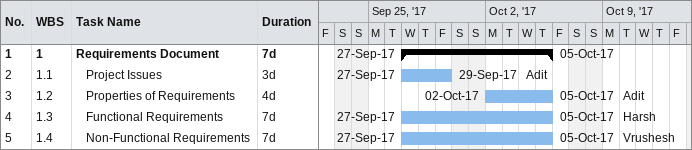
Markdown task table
| ID | WBS | Task | Duration | Start | Finish | Resources |
|---|---|---|---|---|---|---|
| 1 | 1 | **Requirements Document** | 7d | 2017-09-27 | 2017-10-05 |  |
| 2 | 1.1 | Project Issues | 3d | 2017-09-27 | 2017-09-29 | Adit |
| 3 | 1.2 | Properties of Requirements | 4d | 2017-10-02 | 2017-10-05 | Adit |
| 4 | 1.3 | Functional Requirements | 7d | 2017-09-27 | 2017-10-05 | Harsh |
| 5 | 1.4 | Non-Functional Requirements | 7d | 2017-09-27 | 2017-10-05 | Vrushesh |
